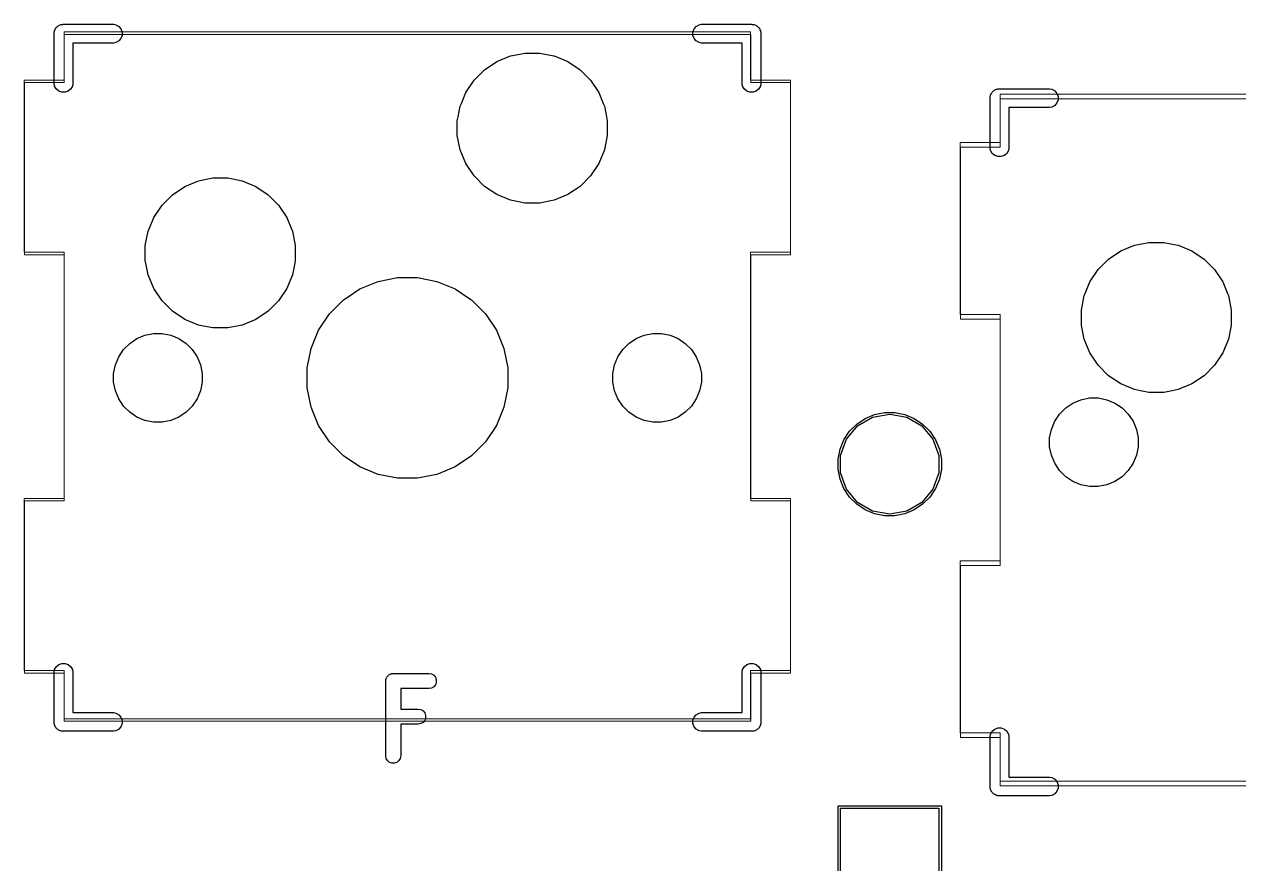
# Model space of a CAD drawing. Header units: millimetres. Extents: x 13 to 222, y -3 to 195.
# Drawn here: x 111.53 to 136.25, y 90.38 to 107.45 of the extents above; entities that cross this region are included whole.
import ezdxf

# ---------------------------------------------------------------- set-up
doc = ezdxf.new("R2010")
doc.units = ezdxf.units.MM
doc.header["$MEASUREMENT"] = 0
doc.layers.add('Ergodox plate', color=7, linetype='Continuous', lineweight=0, true_color=0xf6921e)
doc.layers.add('Orig switch cut', color=7, linetype='Continuous', lineweight=0, true_color=0xde3535)
doc.layers.add('Mask', color=134, linetype='Continuous')
doc.layers.add('Silk', color=142, linetype='Continuous')

msp = doc.modelspace()

# ---------------------------------------------------------------- linework, layer by layer
at = {"layer": 'Ergodox plate'}
for points in [[(126.313, 107.299), (126.313, 106.319), (127.126, 106.319), (127.126, 102.819), (126.313, 102.819), (126.313, 97.81), (127.126, 97.81), (127.126, 94.31), (126.313, 94.31), (126.313, 93.329), (112.343, 93.329), (112.343, 94.31), (111.531, 94.31), (111.531, 97.81), (112.343, 97.81), (112.343, 102.819), (111.531, 102.819), (111.531, 106.319), (112.343, 106.319), (112.343, 107.299)], [(145.363, 106.029), (145.363, 105.049), (146.176, 105.049), (146.176, 101.549), (145.363, 101.549), (145.363, 96.54), (146.176, 96.54), (146.176, 93.04), (145.363, 93.04), (145.363, 92.059), (131.393, 92.059), (131.393, 93.04), (130.581, 93.04), (130.581, 96.54), (131.393, 96.54), (131.393, 101.549), (130.581, 101.549), (130.581, 105.049), (131.393, 105.049), (131.393, 106.029)]]:
    msp.add_lwpolyline(points, close=True, dxfattribs=at)
at = {"layer": 'Mask', "linetype": 'Continuous'}
for p, q in [((121.147, 106.694), (121.425, 106.809)), ((121.425, 106.809), (121.618, 106.848)), ((121.618, 106.848), (121.72, 106.868)), ((121.72, 106.868), (122.02, 106.868)), ((122.02, 106.868), (122.122, 106.848)), ((122.122, 106.848), (122.315, 106.809)), ((122.315, 106.809), (122.593, 106.694)), ((120.897, 106.527), (121.147, 106.694)), ((122.593, 106.694), (122.843, 106.527)), ((120.518, 106.065), (120.685, 106.315)), ((120.685, 106.315), (120.897, 106.527)), ((122.843, 106.527), (123.055, 106.315)), ((123.055, 106.315), (123.222, 106.065)), ((120.426, 105.842), (120.518, 106.065)), ((123.222, 106.065), (123.314, 105.842)), ((120.359, 105.57), (120.403, 105.787)), ((120.403, 105.787), (120.426, 105.842)), ((123.314, 105.842), (123.337, 105.787)), ((123.337, 105.787), (123.381, 105.57)), ((120.344, 105.492), (120.359, 105.57)), ((123.381, 105.57), (123.396, 105.492)), ((120.344, 105.192), (120.344, 105.492)), ((123.396, 105.492), (123.396, 105.192)), ((120.403, 104.897), (120.344, 105.192)), ((123.396, 105.192), (123.337, 104.897)), ((120.518, 104.619), (120.403, 104.897)), ((123.337, 104.897), (123.222, 104.619)), ((120.685, 104.369), (120.518, 104.619)), ((123.222, 104.619), (123.055, 104.369)), ((115.075, 104.269), (115.268, 104.308)), ((115.268, 104.308), (115.37, 104.328)), ((115.37, 104.328), (115.67, 104.328)), ((115.67, 104.328), (115.772, 104.308)), ((115.772, 104.308), (115.965, 104.269)), ((120.897, 104.157), (120.685, 104.369)), ((123.055, 104.369), (122.843, 104.157)), ((114.547, 103.987), (114.797, 104.154)), ((114.797, 104.154), (115.075, 104.269)), ((115.965, 104.269), (116.243, 104.154)), ((116.243, 104.154), (116.493, 103.987)), ((121.147, 103.99), (120.897, 104.157)), ((122.843, 104.157), (122.593, 103.99)), ((114.335, 103.775), (114.547, 103.987)), ((116.493, 103.987), (116.705, 103.775)), ((121.425, 103.875), (121.147, 103.99)), ((121.527, 103.854), (121.425, 103.875)), ((121.72, 103.816), (121.527, 103.854)), ((122.02, 103.816), (121.72, 103.816)), ((122.213, 103.854), (122.02, 103.816)), ((122.315, 103.875), (122.213, 103.854)), ((122.593, 103.99), (122.315, 103.875)), ((114.168, 103.525), (114.335, 103.775)), ((116.705, 103.775), (116.872, 103.525)), ((114.078, 103.308), (114.168, 103.525)), ((116.872, 103.525), (116.962, 103.308)), ((113.994, 102.952), (114.053, 103.247)), ((114.053, 103.247), (114.078, 103.308)), ((116.962, 103.308), (116.987, 103.247)), ((116.987, 103.247), (117.046, 102.952)), ((113.994, 102.652), (113.994, 102.952)), ((117.046, 102.952), (117.046, 102.652)), ((133.597, 102.676), (133.847, 102.843)), ((133.847, 102.843), (134.125, 102.959)), ((134.125, 102.959), (134.272, 102.988)), ((134.272, 102.988), (134.42, 103.017)), ((134.42, 103.017), (134.72, 103.017)), ((134.72, 103.017), (134.868, 102.988)), ((134.868, 102.988), (135.015, 102.959)), ((135.015, 102.959), (135.293, 102.843)), ((135.293, 102.843), (135.543, 102.676)), ((114.011, 102.564), (113.994, 102.652)), ((117.046, 102.652), (117.029, 102.564)), ((133.385, 102.464), (133.597, 102.676)), ((135.543, 102.676), (135.755, 102.464)), ((114.053, 102.357), (114.011, 102.564)), ((114.168, 102.079), (114.053, 102.357)), ((116.987, 102.357), (116.872, 102.079)), ((117.029, 102.564), (116.987, 102.357)), ((133.218, 102.214), (133.385, 102.464)), ((135.755, 102.464), (135.922, 102.214)), ((114.335, 101.829), (114.168, 102.079)), ((116.872, 102.079), (116.705, 101.829)), ((118.363, 102.071), (118.735, 102.225)), ((118.735, 102.225), (119.129, 102.303)), ((118.735, 102.225), (118.735, 102.225)), ((118.735, 102.225), (118.735, 102.225)), ((119.129, 102.303), (119.531, 102.303)), ((119.531, 102.303), (119.925, 102.225)), ((119.925, 102.225), (119.925, 102.225)), ((119.925, 102.225), (119.925, 102.225)), ((119.925, 102.225), (120.297, 102.071)), ((133.121, 101.98), (133.218, 102.214)), ((135.922, 102.214), (136.019, 101.98)), ((117.745, 101.563), (118.029, 101.847)), ((118.029, 101.847), (118.104, 101.898)), ((118.104, 101.898), (118.363, 102.071)), ((120.297, 102.071), (120.556, 101.898)), ((120.556, 101.898), (120.631, 101.847)), ((120.631, 101.847), (120.915, 101.563)), ((133.044, 101.641), (133.103, 101.936)), ((133.103, 101.936), (133.121, 101.98)), ((136.019, 101.98), (136.037, 101.936)), ((136.037, 101.936), (136.096, 101.641)), ((114.547, 101.617), (114.335, 101.829)), ((114.797, 101.45), (114.547, 101.617)), ((116.493, 101.617), (116.243, 101.45)), ((116.705, 101.829), (116.493, 101.617)), ((133.044, 101.341), (133.044, 101.641)), ((136.096, 101.641), (136.096, 101.341)), ((115.075, 101.335), (114.797, 101.45)), ((116.243, 101.45), (115.965, 101.335)), ((117.521, 101.229), (117.745, 101.563)), ((117.745, 101.563), (117.745, 101.563)), ((120.915, 101.563), (120.915, 101.563)), ((120.915, 101.563), (121.139, 101.229)), ((133.053, 101.296), (133.044, 101.341)), ((136.096, 101.341), (136.087, 101.296)), ((113.823, 101.06), (113.987, 101.128)), ((113.987, 101.128), (114.161, 101.163)), ((114.161, 101.163), (114.339, 101.163)), ((114.339, 101.163), (114.513, 101.128)), ((114.513, 101.128), (114.677, 101.06)), ((115.177, 101.314), (115.075, 101.335)), ((115.37, 101.276), (115.177, 101.314)), ((115.67, 101.276), (115.37, 101.276)), ((115.863, 101.314), (115.67, 101.276)), ((115.965, 101.335), (115.863, 101.314)), ((117.367, 100.857), (117.521, 101.229)), ((121.139, 101.229), (121.293, 100.857)), ((123.983, 101.06), (124.147, 101.128)), ((124.147, 101.128), (124.321, 101.163)), ((124.321, 101.163), (124.499, 101.163)), ((124.499, 101.163), (124.673, 101.128)), ((124.673, 101.128), (124.837, 101.06)), ((133.103, 101.046), (133.053, 101.296)), ((136.087, 101.296), (136.037, 101.046)), ((113.55, 100.836), (113.676, 100.962)), ((113.676, 100.962), (113.823, 101.06)), ((114.677, 101.06), (114.824, 100.962)), ((114.824, 100.962), (114.95, 100.836)), ((117.289, 100.463), (117.367, 100.857)), ((117.367, 100.857), (117.367, 100.857)), ((121.293, 100.857), (121.293, 100.857)), ((121.293, 100.857), (121.371, 100.463)), ((123.71, 100.836), (123.836, 100.962)), ((123.836, 100.962), (123.983, 101.06)), ((124.837, 101.06), (124.984, 100.962)), ((124.984, 100.962), (125.11, 100.836)), ((133.218, 100.768), (133.103, 101.046)), ((136.037, 101.046), (135.922, 100.768)), ((113.384, 100.525), (113.452, 100.689)), ((113.452, 100.689), (113.55, 100.836)), ((114.95, 100.836), (115.048, 100.689)), ((115.048, 100.689), (115.116, 100.525)), ((123.544, 100.525), (123.612, 100.689)), ((123.612, 100.689), (123.71, 100.836)), ((125.11, 100.836), (125.208, 100.689)), ((125.208, 100.689), (125.276, 100.525)), ((133.385, 100.518), (133.218, 100.768)), ((135.922, 100.768), (135.755, 100.518)), ((113.349, 100.351), (113.384, 100.525)), ((113.349, 100.173), (113.349, 100.351)), ((115.116, 100.525), (115.151, 100.351)), ((115.151, 100.351), (115.151, 100.173)), ((117.289, 100.061), (117.289, 100.463)), ((121.371, 100.463), (121.371, 100.061)), ((123.509, 100.351), (123.544, 100.525)), ((123.509, 100.173), (123.509, 100.351)), ((125.276, 100.525), (125.311, 100.351)), ((125.311, 100.351), (125.311, 100.173)), ((133.597, 100.306), (133.385, 100.518)), ((135.755, 100.518), (135.543, 100.306)), ((113.384, 99.999), (113.349, 100.173)), ((115.151, 100.173), (115.116, 99.999)), ((123.544, 99.999), (123.509, 100.173)), ((125.311, 100.173), (125.276, 99.999)), ((133.847, 100.139), (133.597, 100.306)), ((134.125, 100.024), (133.847, 100.139)), ((135.293, 100.139), (135.015, 100.024)), ((135.543, 100.306), (135.293, 100.139)), ((113.452, 99.835), (113.384, 99.999)), ((115.116, 99.999), (115.048, 99.835)), ((117.367, 99.667), (117.289, 100.061)), ((121.371, 100.061), (121.293, 99.667)), ((123.612, 99.835), (123.544, 99.999)), ((125.276, 99.999), (125.208, 99.835)), ((134.249, 99.999), (134.125, 100.024)), ((134.42, 99.965), (134.249, 99.999)), ((134.72, 99.965), (134.42, 99.965)), ((134.891, 99.999), (134.72, 99.965)), ((135.015, 100.024), (134.891, 99.999)), ((113.55, 99.688), (113.452, 99.835)), ((113.676, 99.562), (113.55, 99.688)), ((114.95, 99.688), (114.824, 99.562)), ((115.048, 99.835), (114.95, 99.688)), ((117.521, 99.295), (117.367, 99.667)), ((117.367, 99.667), (117.367, 99.667)), ((121.293, 99.667), (121.139, 99.295)), ((121.293, 99.667), (121.293, 99.667)), ((123.71, 99.688), (123.612, 99.835)), ((123.836, 99.562), (123.71, 99.688)), ((125.11, 99.688), (124.984, 99.562)), ((125.208, 99.835), (125.11, 99.688)), ((132.6, 99.526), (132.726, 99.651)), ((132.726, 99.651), (132.873, 99.75)), ((132.873, 99.75), (133.037, 99.818)), ((133.037, 99.818), (133.211, 99.852)), ((133.211, 99.852), (133.389, 99.852)), ((133.389, 99.852), (133.563, 99.818)), ((133.563, 99.818), (133.727, 99.75)), ((133.727, 99.75), (133.874, 99.651)), ((133.874, 99.651), (134, 99.526)), ((113.823, 99.464), (113.676, 99.562)), ((113.987, 99.396), (113.823, 99.464)), ((114.161, 99.361), (113.987, 99.396)), ((114.339, 99.361), (114.161, 99.361)), ((114.513, 99.396), (114.339, 99.361)), ((114.677, 99.464), (114.513, 99.396)), ((114.824, 99.562), (114.677, 99.464)), ((123.983, 99.464), (123.836, 99.562)), ((124.147, 99.396), (123.983, 99.464)), ((124.321, 99.361), (124.147, 99.396)), ((124.499, 99.361), (124.321, 99.361)), ((124.673, 99.396), (124.499, 99.361)), ((124.837, 99.464), (124.673, 99.396)), ((124.984, 99.562), (124.837, 99.464)), ((128.474, 99.323), (128.646, 99.438)), ((128.646, 99.438), (128.837, 99.517)), ((128.837, 99.517), (129.04, 99.557)), ((129.04, 99.557), (129.247, 99.557)), ((129.247, 99.557), (129.451, 99.517)), ((129.451, 99.517), (129.642, 99.438)), ((129.642, 99.438), (129.814, 99.323)), ((132.434, 99.214), (132.502, 99.378)), ((132.502, 99.378), (132.6, 99.526)), ((134, 99.526), (134.098, 99.378)), ((134.098, 99.378), (134.166, 99.214)), ((117.744, 98.962), (117.521, 99.295)), ((121.139, 99.295), (120.916, 98.962)), ((128.213, 99.004), (128.328, 99.176)), ((128.328, 99.176), (128.474, 99.323)), ((129.814, 99.323), (129.96, 99.176)), ((129.96, 99.176), (130.075, 99.004)), ((132.399, 99.04), (132.434, 99.214)), ((134.166, 99.214), (134.201, 99.04)), ((117.745, 98.961), (117.744, 98.962)), ((118.029, 98.677), (117.745, 98.961)), ((120.915, 98.961), (120.631, 98.677)), ((120.916, 98.962), (120.915, 98.961)), ((128.133, 98.813), (128.213, 99.004)), ((130.075, 99.004), (130.155, 98.813)), ((132.399, 98.862), (132.399, 99.04)), ((134.201, 99.04), (134.201, 98.862)), ((118.363, 98.453), (118.029, 98.677)), ((118.029, 98.677), (118.029, 98.677)), ((120.631, 98.677), (120.297, 98.453)), ((120.631, 98.677), (120.631, 98.677)), ((128.093, 98.61), (128.133, 98.813)), ((130.155, 98.813), (130.195, 98.61)), ((132.434, 98.688), (132.399, 98.862)), ((132.502, 98.524), (132.434, 98.688)), ((134.166, 98.688), (134.098, 98.524)), ((134.201, 98.862), (134.166, 98.688)), ((118.735, 98.299), (118.363, 98.453)), ((120.297, 98.453), (119.925, 98.299)), ((128.093, 98.403), (128.093, 98.61)), ((128.133, 98.2), (128.093, 98.403)), ((130.195, 98.403), (130.155, 98.2)), ((130.195, 98.61), (130.195, 98.403)), ((132.6, 98.377), (132.502, 98.524)), ((132.726, 98.251), (132.6, 98.377)), ((134, 98.377), (133.874, 98.251)), ((134.098, 98.524), (134, 98.377)), ((119.129, 98.221), (118.735, 98.299)), ((118.735, 98.299), (118.735, 98.299)), ((118.735, 98.299), (118.735, 98.299)), ((119.531, 98.221), (119.129, 98.221)), ((119.925, 98.299), (119.531, 98.221)), ((119.925, 98.299), (119.925, 98.299)), ((119.925, 98.299), (119.925, 98.299)), ((128.213, 98.008), (128.133, 98.2)), ((130.155, 98.2), (130.075, 98.008)), ((132.873, 98.153), (132.726, 98.251)), ((133.037, 98.085), (132.873, 98.153)), ((133.727, 98.153), (133.563, 98.085)), ((133.874, 98.251), (133.727, 98.153)), ((128.328, 97.836), (128.213, 98.008)), ((130.075, 98.008), (129.96, 97.836)), ((133.211, 98.05), (133.037, 98.085)), ((133.389, 98.05), (133.211, 98.05)), ((133.563, 98.085), (133.389, 98.05)), ((128.474, 97.69), (128.328, 97.836)), ((128.646, 97.575), (128.474, 97.69)), ((129.814, 97.69), (129.642, 97.575)), ((129.96, 97.836), (129.814, 97.69)), ((128.837, 97.496), (128.646, 97.575)), ((129.04, 97.455), (128.837, 97.496)), ((129.247, 97.455), (129.04, 97.455)), ((129.451, 97.496), (129.247, 97.455)), ((129.642, 97.575), (129.451, 97.496)), ((128.093, 89.455), (128.093, 91.557)), ((128.093, 91.557), (130.195, 91.557)), ((130.195, 91.557), (130.195, 89.455))]:
    msp.add_line(p, q, dxfattribs=at)
at = {"layer": 'Orig switch cut'}
for points in [[(126.315, 107.247), (126.315, 106.267), (127.128, 106.267), (127.128, 102.767), (126.315, 102.767), (126.315, 97.758), (127.128, 97.758), (127.128, 94.258), (126.315, 94.258), (126.315, 93.277), (112.345, 93.277), (112.345, 94.258), (111.532, 94.258), (111.532, 97.758), (112.345, 97.758), (112.345, 102.767), (111.532, 102.767), (111.532, 106.267), (112.345, 106.267), (112.345, 107.247)], [(145.365, 105.936), (145.365, 104.956), (146.178, 104.956), (146.178, 101.456), (145.365, 101.456), (145.365, 96.447), (146.178, 96.447), (146.178, 92.947), (145.365, 92.947), (145.365, 91.966), (131.395, 91.966), (131.395, 92.947), (130.582, 92.947), (130.582, 96.447), (131.395, 96.447), (131.395, 101.456), (130.582, 101.456), (130.582, 104.956), (131.395, 104.956), (131.395, 105.936)]]:
    msp.add_lwpolyline(points, close=True, dxfattribs=at)
at = {"layer": 'Silk', "linetype": 'Continuous'}
for p, q in [((112.14, 107.296), (112.145, 107.311)), ((112.14, 107.279), (112.14, 107.296)), ((112.14, 106.245), (112.14, 107.279)), ((112.14, 107.279), (112.14, 107.279)), ((112.145, 107.311), (112.148, 107.328)), ((112.148, 107.328), (112.157, 107.343)), ((112.157, 107.343), (112.162, 107.359)), ((112.162, 107.359), (112.173, 107.372)), ((112.173, 107.372), (112.182, 107.386)), ((112.182, 107.386), (112.195, 107.397)), ((112.195, 107.397), (112.206, 107.41)), ((112.206, 107.41), (112.22, 107.419)), ((112.22, 107.419), (112.233, 107.43)), ((112.233, 107.43), (112.249, 107.435)), ((112.249, 107.435), (112.264, 107.444)), ((112.264, 107.444), (112.281, 107.447)), ((112.281, 107.447), (112.296, 107.452)), ((112.296, 107.452), (112.313, 107.452)), ((112.313, 107.452), (112.313, 107.453)), ((112.313, 107.453), (113.347, 107.453)), ((113.347, 107.453), (113.396, 107.444)), ((113.396, 107.444), (113.454, 107.41)), ((113.454, 107.41), (113.498, 107.359)), ((113.498, 107.359), (113.52, 107.296)), ((113.52, 107.296), (113.52, 107.228)), ((125.14, 107.296), (125.162, 107.359)), ((125.14, 107.228), (125.14, 107.296)), ((125.162, 107.359), (125.206, 107.41)), ((125.206, 107.41), (125.264, 107.444)), ((125.264, 107.444), (125.313, 107.453)), ((125.313, 107.453), (126.347, 107.453)), ((126.347, 107.453), (126.347, 107.452)), ((126.347, 107.452), (126.364, 107.452)), ((126.364, 107.452), (126.379, 107.447)), ((126.379, 107.447), (126.396, 107.444)), ((126.396, 107.444), (126.411, 107.435)), ((126.411, 107.435), (126.427, 107.43)), ((126.427, 107.43), (126.44, 107.419)), ((126.44, 107.419), (126.454, 107.41)), ((126.454, 107.41), (126.465, 107.397)), ((126.465, 107.397), (126.478, 107.386)), ((126.478, 107.386), (126.487, 107.372)), ((126.487, 107.372), (126.498, 107.359)), ((126.498, 107.359), (126.503, 107.343)), ((126.503, 107.343), (126.512, 107.328)), ((126.512, 107.328), (126.515, 107.311)), ((126.515, 107.311), (126.52, 107.296)), ((126.52, 107.296), (126.52, 107.279)), ((126.52, 107.279), (126.52, 107.279)), ((126.52, 107.279), (126.52, 106.245)), ((113.347, 107.072), (112.52, 107.072)), ((112.52, 107.072), (112.52, 106.245)), ((113.396, 107.08), (113.347, 107.072)), ((113.454, 107.114), (113.396, 107.08)), ((113.498, 107.165), (113.454, 107.114)), ((113.52, 107.228), (113.498, 107.165)), ((125.162, 107.165), (125.14, 107.228)), ((125.206, 107.114), (125.162, 107.165)), ((125.264, 107.08), (125.206, 107.114)), ((125.313, 107.072), (125.264, 107.08)), ((126.14, 107.072), (125.313, 107.072)), ((126.139, 106.245), (126.14, 107.072)), ((112.148, 106.196), (112.14, 106.245)), ((112.182, 106.138), (112.148, 106.196)), ((112.233, 106.094), (112.182, 106.138)), ((112.296, 106.072), (112.233, 106.094)), ((112.364, 106.072), (112.296, 106.072)), ((112.427, 106.094), (112.364, 106.072)), ((112.478, 106.138), (112.427, 106.094)), ((112.512, 106.196), (112.478, 106.138)), ((112.52, 106.245), (112.512, 106.196)), ((126.148, 106.196), (126.139, 106.245)), ((126.182, 106.138), (126.148, 106.196)), ((126.233, 106.094), (126.182, 106.138)), ((126.296, 106.072), (126.233, 106.094)), ((126.364, 106.072), (126.296, 106.072)), ((126.427, 106.094), (126.364, 106.072)), ((126.478, 106.138), (126.427, 106.094)), ((126.512, 106.196), (126.478, 106.138)), ((126.52, 106.245), (126.512, 106.196)), ((131.207, 106.032), (131.212, 106.048)), ((131.212, 106.048), (131.223, 106.061)), ((131.223, 106.061), (131.232, 106.075)), ((131.232, 106.075), (131.245, 106.086)), ((131.245, 106.086), (131.256, 106.099)), ((131.256, 106.099), (131.27, 106.108)), ((131.27, 106.108), (131.283, 106.119)), ((131.283, 106.119), (131.299, 106.124)), ((131.299, 106.124), (131.314, 106.133)), ((131.314, 106.133), (131.331, 106.136)), ((131.331, 106.136), (131.346, 106.142)), ((131.346, 106.142), (131.363, 106.142)), ((131.363, 106.142), (131.363, 106.142)), ((131.363, 106.142), (132.397, 106.142)), ((132.397, 106.142), (132.446, 106.133)), ((132.446, 106.133), (132.504, 106.099)), ((132.504, 106.099), (132.548, 106.048)), ((132.548, 106.048), (132.57, 105.985)), ((131.19, 104.934), (131.189, 105.968)), ((131.189, 105.968), (131.19, 105.968)), ((131.19, 105.985), (131.195, 106.001)), ((131.19, 105.968), (131.19, 105.985)), ((131.195, 106.001), (131.198, 106.017)), ((131.198, 106.017), (131.207, 106.032)), ((132.504, 105.803), (132.446, 105.769)), ((132.548, 105.854), (132.504, 105.803)), ((132.57, 105.918), (132.548, 105.854)), ((132.57, 105.985), (132.57, 105.918)), ((132.397, 105.761), (131.57, 105.761)), ((131.57, 105.761), (131.57, 104.934)), ((132.446, 105.769), (132.397, 105.761)), ((131.198, 104.885), (131.19, 104.934)), ((131.232, 104.827), (131.198, 104.885)), ((131.283, 104.784), (131.232, 104.827)), ((131.528, 104.827), (131.477, 104.784)), ((131.562, 104.885), (131.528, 104.827)), ((131.57, 104.934), (131.562, 104.885)), ((131.346, 104.761), (131.283, 104.784)), ((131.414, 104.761), (131.346, 104.761)), ((131.477, 104.784), (131.414, 104.761)), ((128.491, 99.284), (128.797, 99.46)), ((128.797, 99.46), (129.144, 99.522)), ((129.144, 99.522), (129.491, 99.46)), ((129.491, 99.46), (129.797, 99.284)), ((128.265, 99.014), (128.491, 99.284)), ((129.797, 99.284), (130.023, 99.014)), ((128.144, 98.682), (128.265, 99.014)), ((130.023, 99.014), (130.144, 98.682)), ((128.144, 98.33), (128.144, 98.682)), ((130.144, 98.682), (130.144, 98.33)), ((128.265, 97.998), (128.144, 98.33)), ((130.144, 98.33), (130.023, 97.998)), ((128.491, 97.728), (128.265, 97.998)), ((130.023, 97.998), (129.797, 97.728)), ((128.797, 97.552), (128.491, 97.728)), ((129.797, 97.728), (129.491, 97.552)), ((129.144, 97.491), (128.797, 97.552)), ((129.491, 97.552), (129.144, 97.491)), ((112.182, 94.386), (112.233, 94.43)), ((112.233, 94.43), (112.296, 94.452)), ((112.296, 94.452), (112.364, 94.452)), ((112.364, 94.452), (112.427, 94.43)), ((112.427, 94.43), (112.478, 94.386)), ((126.182, 94.386), (126.233, 94.43)), ((126.233, 94.43), (126.296, 94.452)), ((126.296, 94.452), (126.364, 94.452)), ((126.364, 94.452), (126.427, 94.43)), ((126.427, 94.43), (126.478, 94.386)), ((112.14, 94.279), (112.148, 94.328)), ((112.14, 93.296), (112.14, 94.279)), ((112.148, 94.328), (112.182, 94.386)), ((112.478, 94.386), (112.512, 94.328)), ((112.512, 94.328), (112.52, 94.279)), ((112.52, 94.279), (112.52, 93.453)), ((118.903, 94.16), (118.908, 94.173)), ((118.908, 94.173), (118.916, 94.183)), ((118.916, 94.183), (118.923, 94.195)), ((118.923, 94.195), (118.933, 94.203)), ((118.933, 94.203), (118.942, 94.213)), ((118.942, 94.213), (118.953, 94.22)), ((118.953, 94.22), (118.964, 94.229)), ((118.964, 94.229), (118.976, 94.233)), ((118.976, 94.233), (118.988, 94.24)), ((118.988, 94.24), (119.001, 94.242)), ((119.001, 94.242), (119.013, 94.247)), ((119.013, 94.247), (119.027, 94.247)), ((119.027, 94.247), (119.04, 94.249)), ((119.04, 94.249), (119.765, 94.249)), ((119.765, 94.249), (119.818, 94.24)), ((119.818, 94.24), (119.863, 94.213)), ((119.863, 94.213), (119.897, 94.173)), ((119.897, 94.173), (119.916, 94.123)), ((126.139, 93.453), (126.14, 94.279)), ((126.14, 94.279), (126.148, 94.328)), ((126.148, 94.328), (126.182, 94.386)), ((126.478, 94.386), (126.512, 94.328)), ((126.512, 94.328), (126.52, 94.279)), ((126.52, 94.279), (126.52, 93.245)), ((118.887, 94.097), (118.89, 94.11)), ((118.887, 92.573), (118.887, 94.097)), ((118.89, 94.123), (118.894, 94.136)), ((118.89, 94.11), (118.89, 94.123)), ((118.894, 94.136), (118.897, 94.149)), ((118.897, 94.149), (118.903, 94.16)), ((119.765, 93.944), (119.192, 93.944)), ((119.192, 93.944), (119.192, 93.523)), ((119.818, 93.953), (119.765, 93.944)), ((119.863, 93.98), (119.818, 93.953)), ((119.897, 94.02), (119.863, 93.98)), ((119.916, 94.07), (119.897, 94.02)), ((119.916, 94.123), (119.916, 94.07)), ((112.52, 93.453), (113.347, 93.453)), ((113.347, 93.453), (113.396, 93.444)), ((113.396, 93.444), (113.454, 93.41)), ((119.192, 93.523), (119.548, 93.523)), ((119.548, 93.523), (119.6, 93.514)), ((119.6, 93.514), (119.646, 93.488)), ((119.646, 93.488), (119.68, 93.447)), ((119.68, 93.447), (119.698, 93.397)), ((125.206, 93.41), (125.264, 93.444)), ((125.264, 93.444), (125.313, 93.453)), ((125.313, 93.453), (126.139, 93.453)), ((112.14, 93.228), (112.14, 93.296)), ((112.145, 93.213), (112.14, 93.228)), ((112.148, 93.196), (112.145, 93.213)), ((112.157, 93.181), (112.148, 93.196)), ((112.162, 93.165), (112.157, 93.181)), ((113.454, 93.41), (113.498, 93.359)), ((113.498, 93.359), (113.52, 93.296)), ((113.52, 93.228), (113.498, 93.165)), ((113.52, 93.296), (113.52, 93.228)), ((119.548, 93.218), (119.192, 93.218)), ((119.192, 93.218), (119.192, 92.573)), ((119.6, 93.228), (119.548, 93.218)), ((119.646, 93.254), (119.6, 93.228)), ((119.68, 93.295), (119.646, 93.254)), ((119.698, 93.344), (119.68, 93.295)), ((119.698, 93.397), (119.698, 93.344)), ((125.14, 93.296), (125.162, 93.359)), ((125.14, 93.228), (125.14, 93.296)), ((125.162, 93.165), (125.14, 93.228)), ((125.162, 93.359), (125.206, 93.41)), ((126.503, 93.181), (126.498, 93.165)), ((126.512, 93.196), (126.503, 93.181)), ((126.515, 93.213), (126.512, 93.196)), ((126.52, 93.228), (126.515, 93.213)), ((126.52, 93.245), (126.52, 93.245)), ((126.52, 93.245), (126.52, 93.228)), ((112.173, 93.152), (112.162, 93.165)), ((112.182, 93.138), (112.173, 93.152)), ((112.195, 93.127), (112.182, 93.138)), ((112.206, 93.114), (112.195, 93.127)), ((112.22, 93.105), (112.206, 93.114)), ((112.233, 93.094), (112.22, 93.105)), ((112.249, 93.089), (112.233, 93.094)), ((112.264, 93.08), (112.249, 93.089)), ((112.281, 93.077), (112.264, 93.08)), ((112.296, 93.072), (112.281, 93.077)), ((112.313, 93.072), (112.296, 93.072)), ((113.347, 93.072), (112.313, 93.072)), ((112.313, 93.072), (112.313, 93.072)), ((113.396, 93.08), (113.347, 93.072)), ((113.454, 93.114), (113.396, 93.08)), ((113.498, 93.165), (113.454, 93.114)), ((125.206, 93.114), (125.162, 93.165)), ((125.264, 93.08), (125.206, 93.114)), ((125.313, 93.072), (125.264, 93.08)), ((126.347, 93.072), (125.313, 93.072)), ((126.364, 93.072), (126.347, 93.072)), ((126.347, 93.072), (126.347, 93.072)), ((126.379, 93.077), (126.364, 93.072)), ((126.396, 93.08), (126.379, 93.077)), ((126.411, 93.089), (126.396, 93.08)), ((126.427, 93.094), (126.411, 93.089)), ((126.44, 93.105), (126.427, 93.094)), ((126.454, 93.114), (126.44, 93.105)), ((126.465, 93.127), (126.454, 93.114)), ((126.478, 93.138), (126.465, 93.127)), ((126.487, 93.152), (126.478, 93.138)), ((126.498, 93.165), (126.487, 93.152)), ((131.189, 92.968), (131.198, 93.017)), ((131.19, 91.985), (131.189, 92.968)), ((131.198, 93.017), (131.232, 93.075)), ((131.232, 93.075), (131.283, 93.119)), ((131.283, 93.119), (131.346, 93.142)), ((131.346, 93.142), (131.414, 93.142)), ((131.414, 93.142), (131.477, 93.119)), ((131.477, 93.119), (131.528, 93.076)), ((131.528, 93.076), (131.562, 93.017)), ((131.562, 93.017), (131.57, 92.968)), ((131.57, 92.968), (131.57, 92.142)), ((118.897, 92.52), (118.887, 92.573)), ((118.923, 92.475), (118.897, 92.52)), ((118.964, 92.441), (118.923, 92.475)), ((119.013, 92.422), (118.964, 92.441)), ((119.116, 92.441), (119.066, 92.422)), ((119.156, 92.475), (119.116, 92.441)), ((119.183, 92.52), (119.156, 92.475)), ((119.192, 92.573), (119.183, 92.52)), ((119.066, 92.422), (119.013, 92.422)), ((131.19, 91.918), (131.19, 91.985)), ((131.57, 92.142), (132.397, 92.142)), ((132.397, 92.142), (132.446, 92.133)), ((132.446, 92.133), (132.504, 92.099)), ((132.504, 92.099), (132.548, 92.048)), ((132.548, 92.048), (132.57, 91.985)), ((132.57, 91.985), (132.57, 91.918)), ((131.195, 91.902), (131.19, 91.918)), ((131.198, 91.885), (131.195, 91.902)), ((131.207, 91.87), (131.198, 91.885)), ((131.212, 91.854), (131.207, 91.87)), ((131.223, 91.841), (131.212, 91.854)), ((131.232, 91.827), (131.223, 91.841)), ((131.245, 91.816), (131.232, 91.827)), ((131.256, 91.803), (131.245, 91.816)), ((131.27, 91.795), (131.256, 91.803)), ((131.283, 91.784), (131.27, 91.795)), ((131.299, 91.778), (131.283, 91.784)), ((131.314, 91.769), (131.299, 91.778)), ((131.331, 91.766), (131.314, 91.769)), ((131.346, 91.761), (131.331, 91.766)), ((131.363, 91.761), (131.346, 91.761)), ((132.397, 91.761), (131.363, 91.761)), ((131.363, 91.761), (131.363, 91.761)), ((132.446, 91.769), (132.397, 91.761)), ((132.504, 91.803), (132.446, 91.769)), ((132.548, 91.854), (132.504, 91.803)), ((132.57, 91.918), (132.548, 91.854)), ((128.144, 89.506), (128.144, 91.506)), ((128.144, 91.506), (130.144, 91.506)), ((130.144, 91.506), (130.144, 89.506))]:
    msp.add_line(p, q, dxfattribs=at)

doc.saveas('drawing.dxf')
